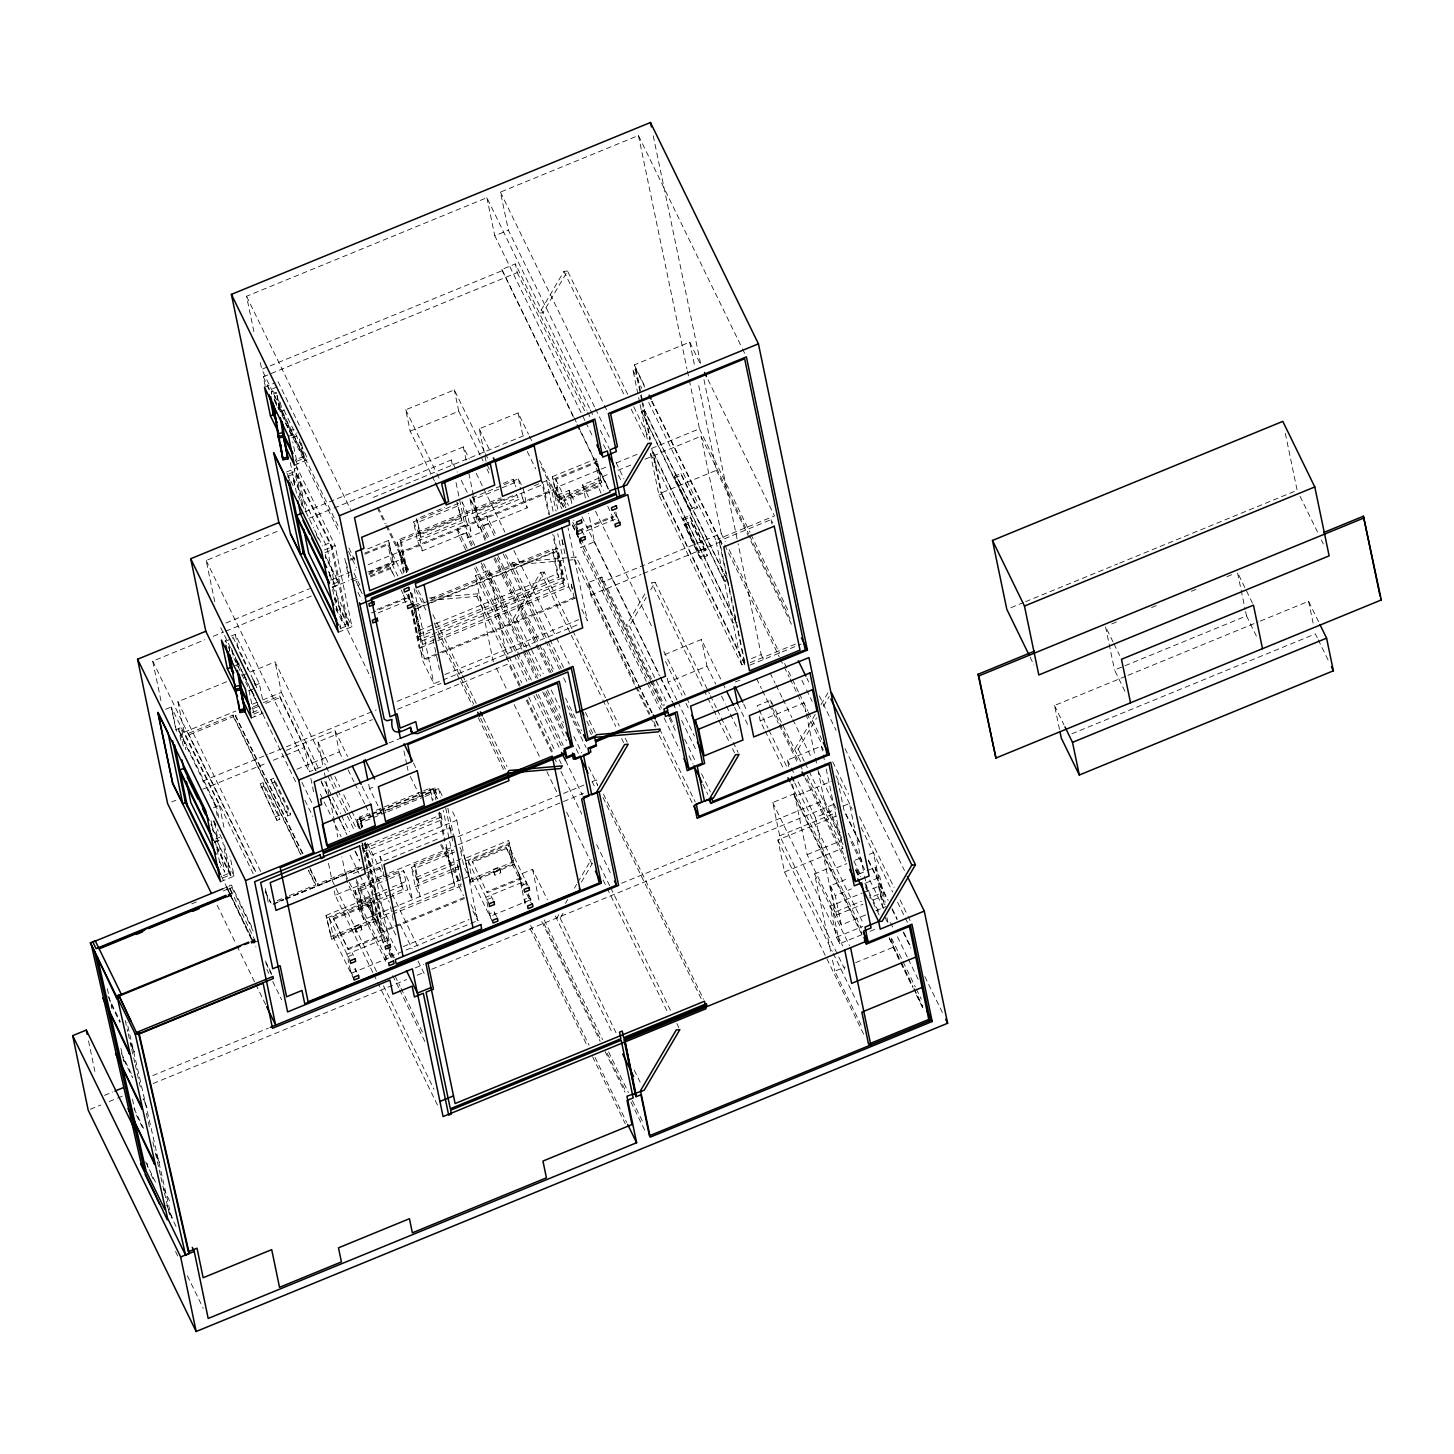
<?xml version="1.0" encoding="UTF-8"?>
<svg xmlns="http://www.w3.org/2000/svg" width="1454" height="1454" viewBox="0 0 1454 1454"><rect width="100%" height="100%" fill="white"/><g stroke="black" fill="none" stroke-linecap="round" stroke-linejoin="round"><path stroke-width="0.75" stroke-dasharray="5 3.75" d="M567.551 271.044L563.952 271.353L539.379 313.101L542.96 312.792L567.551 271.044L627.801 394.579M430.093 600.447L476.767 596.376L478.33 593.723L507.973 654.5M637.47 682.562L576.22 556.991L512.335 562.553L510.772 565.188L565.86 560.408M544.214 572.076L540.634 572.385L512.989 619.349L516.57 619.022L544.214 572.076L571.876 628.782M568.06 560.208L574.657 559.626L576.22 556.991M644.813 593.977L625.838 626.238L629.418 625.929L646.176 597.467M650.647 589.87L655.118 582.291L709.443 693.685M558.79 914.693L556.555 918.492L560.135 918.183L564.606 910.586M565.497 903.316L567.714 899.517M574.421 888.14L576.656 884.341M577.783 882.451L591.178 859.677M581.364 882.124L592.541 863.149M815.276 714.332L794.647 749.373L798.228 749.064L816.566 717.912M821.001 704.608L827.871 692.922L831.47 692.613M823.437 706.244L829.18 696.502M253.905 331.676L246.544 296.271L486.872 197.708L589.87 408.901M594.541 406.884L508.373 230.223L500.449 192.128L638.433 135.531L741.431 346.724M584.926 420.588L494.796 235.784L508.373 230.223M573.367 416.935L501.794 269.481L515.388 263.901L586.798 410.319M338 525.657L261.738 369.298L268.009 366.735M270.099 365.863L502.066 270.717M265.119 385.528L263.283 376.768L517.206 272.625L515.388 263.901M264.483 387.218L275.151 382.838M277.151 386.928L269.39 390.126L267.391 386.019L267.936 388.691M280.149 411.936L284.039 410.355L283.112 405.939M289.382 431.111L297.143 427.93M288.474 436.4L297.198 432.819M291.927 437.872L299.706 434.691M434.473 481.02L410.173 431.166L405.721 409.81L454.32 389.89L484.455 451.703M296.798 461.245L304.558 458.065L280.567 408.883M294.435 465.116L308.03 459.537L302.268 447.741M286.42 472.041L296.925 467.734L306.049 511.608M288.419 476.149L296.198 472.95L303.05 505.865M410.173 431.166L458.755 411.246L454.32 389.89M641.687 400.213L634.344 364.863L689.705 342.163L700.555 364.391M489.307 469.333L486.49 463.553L479.257 428.839L518.133 412.9L528.474 434.128M639.669 402.413L632.944 370.098L635.852 368.898L644.722 387.091M304.976 511.863L463.353 446.905L469.297 459.1M214.738 601.702L206.177 560.499L279.495 530.419M308.83 518.387L331.894 508.936M333.984 508.082L451.322 459.955L457.265 472.132M373.351 497.432L526.839 434.473M651.628 401.231L718.621 538.616L727.145 579.546L724.237 580.746L641.468 411.028L644.376 409.846L643.031 403.376M641.687 412.1L644.595 410.919L727.363 580.619L735.888 621.549L732.98 622.748L724.456 581.818L641.687 412.1L647.521 440.108M324.351 545.032L330.185 542.633L347.07 623.802L339.291 626.983M324.406 549.921L335.092 545.541L295.925 465.244M324.969 552.593L332.748 549.412L294.762 471.532L286.983 474.713L289.909 480.711M461.736 520.587L457.01 502.357L461.736 520.587L420.933 537.326L416.226 519.096L444.779 507.391M503.175 483.437L513.371 479.238L515.861 486.799M413.499 521.841L462.063 501.921L466.861 511.753L470.86 530.964L422.296 550.884L417.498 541.052L413.499 521.841L418.298 531.673L422.296 550.884M523.222 488.635L527.22 507.864L478.639 527.784L473.822 517.951L469.824 498.722L502.23 485.436M504.247 484.6L518.424 478.802L521.295 484.691M420.933 537.326L417.825 522.368L458.61 505.647M514.97 482.528L474.168 499.267L472.568 495.996M367.662 548.958L388.491 540.415L394.125 564.225L369.134 574.475M350.123 559.099L354.285 557.409M364.7 553.138L389.69 542.887M406.738 572.494L399.832 539.234L500.958 497.777M552.356 476.676L596.085 458.755L597.285 461.209L601.738 482.564L558.009 500.503L552.356 476.676L556.809 498.05L600.538 480.111L596.085 458.755M350.232 560.208L354.412 558.5M364.899 554.192L387.964 544.741L402.613 574.784M403.54 572.967L397.087 541.978L505.138 497.65M534.236 485.727L540.47 483.164M542.542 482.31L546.704 480.62L551.902 491.27L556.046 511.19M419.334 534.036L460.136 517.315M475.676 510.936L516.497 494.196L518.097 497.468L477.276 514.207L473.004 498.122M553.556 479.148L597.285 461.209M407.429 571.349L401.431 542.524L543.269 484.346L541.67 481.056L548.576 514.316M563.643 506.646L559.735 498.631L555.737 479.42L595.558 463.081L608.263 489.126M417.498 541.052L466.062 521.132L462.063 501.921M473.822 517.951L522.422 498.013L521.077 491.616M225.97 622.984L309.575 588.688M330.476 580.128L355.558 569.841M368.098 564.697L399.432 551.829L408.356 570.113M465.716 549.812L458.773 535.599L457.228 528.129L464.862 525.003L455.829 481.637M487.363 537.707L478.439 519.423L486.781 516.006L495.705 534.29M563.48 507.282L557.536 495.087L555.991 487.617L607.972 466.298M616.278 462.899L637.07 454.357M651.628 448.395L699.447 428.785L689.269 379.912M406.429 572.549L402.285 552.629L551.902 491.27M332.53 584.272L338.346 581.891L325.732 556.01M741.722 664.769L733.198 623.821L736.106 622.621L653.337 452.921L650.429 454.121L658.953 495.069L741.722 664.769L744.63 663.569L736.56 624.784M367.935 572.022L392.925 561.771L388.491 540.415M333.075 586.943L338.909 584.544L325.314 556.682M160.94 700.628L152.725 661.134L204.887 639.742M213.229 636.325L223.662 632.036M225.733 631.181L311.283 596.104M332.148 587.543L348.833 580.691M350.923 579.837L357.175 577.274M369.698 572.131L400.995 559.299L399.432 551.829M458.773 535.599L466.407 532.473L472.35 544.65M485.073 540.379L480.002 526.893L488.344 523.476L486.781 516.006M557.536 495.087L569.059 490.361L575.002 502.557M585.38 497.959L582.654 484.8L609.644 473.713M617.95 470.314L632.472 464.353M644.94 459.246L700.992 436.255L748.537 533.727M368.898 573.421L391.962 563.97L387.964 544.741M352.486 581.309L358.738 578.747M370.243 575.82L390.254 567.623L394.198 575.711M559.735 498.631L599.557 482.292L595.558 463.081M370.461 576.893L390.472 568.678L390.254 567.623M471.478 545.959L467.516 537.835L481.11 532.255M231.331 635.98L235.294 634.362L259.285 683.544L262.502 699.01M597.848 485.945L598.067 487.017L564.061 500.958L563.843 499.885L597.848 485.945L601.029 493.088M225.025 641.468L230.841 639.069M674.183 476.294L680.999 473.495L696.993 506.301L697.32 507.9L690.523 510.699L674.183 476.294L690.523 510.699M674.529 477.893L681.326 475.113L680.999 473.495M235.312 665.514L239.274 663.878M377.04 609.444L405.048 597.957L401.104 589.87M744.775 664.805L661.007 493.033L716.368 470.314L697.993 381.929M371.261 612.97L408.992 597.358L411.391 602.283M658.953 495.069L661.861 493.869L653.337 452.921M340.745 628.419L348.524 625.22L334.874 597.267M378.113 612.934L409.555 600.029L408.21 593.632M584.017 534.945L581.618 530.038L576.765 532.019L579.165 536.944M612.279 520.35L611.734 517.679L616.587 515.697L618.986 520.605M578.856 531.31L612.861 517.351L612.643 516.279L578.637 530.237L578.856 531.31L573.712 520.114M493.342 661.915L475.403 575.729L488.998 570.15L540.652 676.055M338.4 632.272L351.977 626.71L335.092 545.541M253.214 873.654L184.222 732.198L177.897 701.737L227.496 681.399M241.964 675.456L248.18 672.911M250.233 672.075L275.042 661.897L325.314 764.949M414.081 605.337L422.442 601.901M430.802 598.466L552.047 548.74L553.647 552.011L558.863 577.111L420.897 633.708L414.953 609.517M415.517 606.354L557.082 548.285L558.3 550.757L564.406 580.128L418.661 639.905L411.355 608.063M165.574 709.334L171.427 706.935L176.952 733.507M553.647 552.011L415.68 608.608L420.897 633.708M429.203 603.701L412.554 610.535L418.661 639.905M431.293 602.847L558.3 550.757M646.303 681.435L580.928 547.395L594.504 541.833L588.579 513.317M255.304 685.179L259.285 683.544M690.177 509.1L696.993 506.301M248.997 690.65L254.832 688.269M682.926 518.296L689.741 515.516L705.735 548.303L706.062 549.903L699.265 552.702L682.926 518.296L699.265 552.702M683.253 519.914L690.068 517.115L689.741 515.516M175.57 729.835L181.223 727.509L185.839 749.646M419.297 630.418L557.264 573.839L552.047 548.74M684.143 524.185L690.959 521.386L706.953 554.174L707.298 555.773L700.483 558.572L684.143 524.185L700.483 558.572M684.489 525.785L691.286 522.986L690.959 521.386M184.222 732.198L235.912 711.006M252.433 704.209L260.702 700.828M262.774 699.974L281.385 692.34L275.042 661.897M417.462 637.434L434.11 630.6M436.2 629.746L563.207 577.656L557.082 548.285M233.04 715.095L233.367 716.695L188.693 735.033L188.348 733.434L233.04 715.095L301.033 854.498M253.25 706.808L261.375 703.482M263.41 702.645L279.659 695.975L316.118 770.729M302.305 853.298L235.294 715.913L239.365 714.241M253.578 708.407L257.649 706.735M265.773 703.409L279.986 697.575L279.659 695.975M553.865 535.345L564.479 586.344L422.641 644.522L421.042 641.25L562.88 583.072L552.738 534.272M252.433 712.605L260.193 709.407M253.868 714.023L261.647 710.842L262.193 713.514L247.798 683.998M574.003 597.539L424.404 658.898L419.206 648.248L435.818 641.432M437.908 640.578L568.823 586.889L557.754 533.745M251.36 717.949L263.265 713.078M634.435 684.434L590.851 595.086L588.252 582.618L601.847 577.056L651.519 678.891M650.429 679.509L602.883 582.036L721.22 533.509L700.992 436.255M724.237 580.746L715.713 539.798L718.621 538.616M728.745 585.053L719.094 538.652L774.473 515.934L707.444 378.531M577.002 625.002L433.892 683.707L422.696 660.77L576.184 597.812M721.457 544.796L720.53 540.379L771.038 519.66L772.637 522.931M590.851 595.086L641.105 574.475M643.195 573.603L722.783 540.961M698.92 551.102L705.735 548.303M700.137 556.973L706.953 554.174M444.96 674.529L578.71 619.677M202.651 781.143L267.481 754.553M269.572 753.699L284.221 747.701M286.311 746.829L376.222 709.952M397.142 701.373L441.053 683.362M286.329 750.391L334.893 730.471L347.542 756.407M171.772 801.917L175.916 800.227M202.851 789.177L265.01 763.677M273.297 760.278L283.675 756.025M285.747 755.171L304.395 747.52L309.429 771.783L323.024 766.203L317.972 741.958L372.406 719.621M397.524 709.316L508.482 663.806L519.369 686.143M724.456 581.818L727.363 580.619M260.139 783.815L263.083 782.615L279.077 815.403L279.859 819.147L276.914 820.365L260.139 783.815L276.914 820.365M287.601 815.967L286.82 812.223L289.764 811.023L290.546 814.767L287.601 815.967L270.826 779.435L273.77 778.235L288.819 809.096M296.834 769.275L339.327 751.845L334.893 730.471M260.92 787.559L263.865 786.36L263.083 782.615M271.607 783.179L274.533 781.979L273.77 778.235M213.574 807.697L219.409 805.316L171.227 707.026L175.843 729.145M388.963 742.994L401.231 737.96M215.755 838.885L219.645 837.286M664.642 654.591L701.428 639.506L721.856 681.381M276.133 816.621L279.077 815.403M214.374 842.339L222.135 839.158L219.227 833.178M381.82 813.695L369.589 788.613L375.732 786.105M676.91 700.083L668.149 682.144L706.989 666.205L701.428 639.506M362.01 827.435L359.829 816.984L368.062 813.604M376.295 810.241L421.551 791.667M423.623 790.831L429.784 788.286L433.128 799.936M358.847 828.108L357.102 819.729L369.698 814.549M371.806 813.695L434.837 787.85L437.781 798.7M361.61 827.998L359.792 819.256L370.043 815.058M372.097 814.222L419.279 794.865M421.315 794.029L433.619 788.977L436.6 798.809M751.464 658.607L761.169 654.627L738.105 543.76M223.407 875.617L229.223 873.236L222.789 842.248M442.125 795.629L438.672 788.522L357.066 822.001L358.429 828.544M222.898 877.852L230.677 874.654L214.12 840.721M359.611 828.489L358.302 822.201L375.114 815.294M377.204 814.44L385.619 810.987M387.709 810.132L423.423 795.483M425.531 794.611L436.036 790.304M750.337 662.606L796.81 643.559M362.3 826.908L361.392 822.546L386.001 812.441M388.054 811.605L422.914 797.301M424.968 796.465L435.219 792.266M220.554 881.706L234.13 876.144L229.986 856.224M749.864 665.132L801.136 644.104M257.903 940.938L253.051 942.937L226.497 886.976L231.368 884.977L252.542 928.397M222.698 888.83L228.987 886.249L232.186 892.811L232.622 894.937L226.351 897.518M191.728 903.843L198.017 901.262M223.153 890.957L229.423 888.376L228.987 886.249M227.06 889.648L231.913 887.649L231.368 884.977M735.361 681.999L741.467 679.491M228.005 894.519L232.186 892.811M228.151 895.264L232.349 893.556L254.268 938.884M226.188 896.773L232.476 894.192M366.644 845.356L436.6 816.675M363.209 849.1L440.944 817.203L440.071 813.022M440.835 813.386L442.143 819.674L364.409 851.553L362.664 843.175M389.018 940.429L371.297 855.316L456.774 820.256L451.194 808.787M382.693 869.528L379.967 856.406L449.904 827.708L453.103 834.287M277.223 900.626L287.383 896.464M289.401 895.628L315.809 884.795L308.92 870.655M360.737 868.111L318.062 885.613L317.735 884.014L362.428 865.675M279.004 901.28L283.166 899.572M285.257 898.717L362.155 867.184M273.497 903.897L283.639 899.735M285.675 898.899L316.154 886.413L315.809 884.795M273.134 904.279L283.457 900.044M285.529 899.208L362.01 867.838M800.572 761.532L770.656 700.192L757.061 705.753L767.966 728.091M353.322 873.563L365.826 868.438M367.917 867.584L438.799 838.504M1011.003 607.663L1023.525 602.519M1025.615 601.665L1117.526 563.97M1119.616 563.116L1297.15 490.289L1284.664 430.257M366.717 872.691L381.312 866.711M368.098 873.581L380.675 868.438M458.21 836.632L583.963 785.051M592.341 781.616L596.522 779.889L597.703 785.505M372.751 972.399L335.129 895.228L387.291 873.818M389.381 872.963L456.174 845.574M458.246 844.719L583.472 793.357M764.168 728.981L760.206 720.857L803.989 702.9L805.825 711.751M391.017 894.337L362.464 906.042L357.757 887.812L398.541 871.091L403.249 889.303L393.053 893.501M459.609 866.202L418.788 882.942L417.189 879.652L414.081 864.712L452.866 848.809M470.605 882.233L464.971 858.423L508.682 840.485L514.334 864.294L470.605 882.233L464.735 857.351L459.937 847.518L463.935 866.729L468.733 876.58L363.809 919.619L359.011 909.768L355.012 890.557L383.347 878.925M385.365 878.107L403.576 870.637L408.374 880.47L412.373 899.699L407.574 889.848L403.576 870.637M411.355 867.438L416.153 877.289L420.151 896.5L415.353 886.667L411.355 867.438L453.866 850.008M362.464 906.042L359.356 891.102L387.909 879.379M389.945 878.543L400.141 874.363M418.788 882.942L415.68 867.983L456.501 851.244M253.051 942.937L252.487 940.265L257.358 938.266M250.797 941.301L254.995 939.575M250.942 941.992L255.141 940.284M251.069 942.646L255.268 940.92M251.215 943.337L255.413 941.61M363.809 919.619L359.81 900.389L390.163 887.94M392.198 887.104L408.374 880.47M416.153 877.289L464.735 857.351M326.041 915.402L369.77 897.481L370.952 899.935L375.405 921.291L331.676 939.211L326.041 915.402L331.676 939.211M360.865 902.77L387.364 891.884M389.418 891.048L401.649 886.031L398.541 871.091M417.189 879.652L458.01 862.913M327.241 917.874L370.952 899.935M466.152 860.877L509.881 842.957M354.194 979.978L333.402 937.357L329.404 918.128L369.225 901.789L390.017 944.409M492.324 921.363L472.332 880.379L468.333 861.15L508.155 844.81L528.947 887.431M333.293 918.328L367.299 904.388L382.093 934.722L382.311 935.776L348.306 949.735L333.293 918.328L348.306 949.735M472.223 861.35L506.228 847.391L521.241 878.798L487.235 892.738L472.223 861.35L472.441 862.404L506.446 848.464L506.228 847.391M333.511 919.382L367.517 905.442L367.299 904.388M359.011 909.768L387.346 898.154M389.363 897.318L407.574 889.848M415.353 886.667L457.865 869.219M354.176 926.489L360.01 924.09L361.192 926.543L361.864 929.742L356.048 932.141L354.176 926.489L356.048 932.141M493.106 869.492L498.922 867.111L500.121 869.565L500.794 872.763L494.96 875.163L493.106 869.492L494.96 875.163M330.476 936.758L374.205 918.819L369.77 897.481M469.406 879.779L513.135 861.84L508.682 840.485M364.79 843.302L380.948 916.529L454.775 886.249L445.687 842.52M333.402 937.357L373.224 921.018L369.225 901.789M472.332 880.379L512.153 864.039L508.155 844.81M355.376 928.942L361.192 926.543M494.305 871.964L500.121 869.565M464.299 897.445L382.711 930.905L377.513 920.255L390.054 915.111M392.162 914.257L459.119 886.776L443.216 810.369M1111.783 623.911L1118.053 621.331M1151.568 607.59L1157.857 605.009M1191.371 591.269L1197.66 588.688M1226.994 576.656L1233.265 574.076M788.813 766.658L787.45 760.06L821.455 746.102L823.382 750.064M521.732 888.176L518.969 874.89L532.564 869.31L547.413 899.772M393.507 927.616L381.003 932.759L362.373 843.284M395.597 926.761L464.389 898.554M348.088 948.662L382.093 934.722M521.023 877.743L487.017 891.684L487.235 892.738M347.542 956.859L352.413 954.86L351.85 952.188L353.449 955.478M387.382 940.52L382.511 942.519L381.966 939.847L383.565 943.137M486.472 899.881L491.307 897.9L490.761 895.228L493.16 900.135M526.312 883.541L521.441 885.541L520.877 882.869L522.477 886.14M403.194 946.572L469.006 919.564M356.902 972.035L355.303 968.764L350.432 970.745L352.831 975.67M385.964 959.077L385.401 956.405L390.272 954.424L391.871 957.695M496.596 916.711L494.196 911.785L489.362 913.766L490.961 917.056M524.894 902.098L524.331 899.426L529.201 897.427L530.801 900.717M389.49 950.68L390.817 957.096L350.996 973.417L349.214 964.874M844.756 969.236L779.689 835.814L772.746 802.535L793.902 793.866L861.931 933.341M861.568 934.122L794.466 796.538L831.306 781.416M1124.905 691.232L1114.546 670.021L1122.924 666.586M1125.014 665.732L1246.514 615.896L1245.605 611.534M104.434 1095.389L112.83 1091.954M152.743 1075.578L268.245 1028.196M415.244 967.91L423.641 964.456M621.621 883.269L824.218 800.154L817.33 767.003M1059.493 729.417L1054.514 705.481L1125.905 676.201M1128.013 675.328L1258.201 621.93M1260.291 621.076L1308.582 601.265L1318.996 622.621M90.293 1109.293L100.78 1105.004M109.159 1101.569L115.429 1098.988M117.538 1098.133L123.808 1095.553M153.143 1083.521L406.611 979.56M417.08 975.252L423.368 972.671M431.747 969.236L833.705 804.371M792.485 784.251L807.134 854.643L835.123 912.04L815.44 817.439L835.432 809.242M843.447 805.952L849.445 803.499L864.094 873.89M779.689 835.814L835.541 812.913M863.585 1034.03L784.56 872L777.89 839.976L836.05 816.112M1071.816 733.816L1315.379 633.908L1317.269 637.797M807.134 854.643L841.139 840.703L825.109 763.713M784.56 872L842.72 848.155M830.67 951.298L814.567 873.927L829.889 867.638L830.452 870.31L846.828 863.603M855.007 860.241L861.15 857.715M869.328 854.352L873.436 852.68L884.868 907.678M865.712 914.911L841.339 924.908L836.541 915.075L830.416 885.704L848.7 878.198M858.86 874.036L864.948 871.546M866.984 870.71L875.108 867.384L879.906 877.216L885.141 902.389M841.339 924.908L835.214 895.537L851.481 888.885M865.693 883.051L879.906 877.216M861.913 934.649L839.649 943.773L836.45 937.212L830.016 906.26L862.404 892.974M864.421 892.138L878.598 886.322L881.796 892.883L869.656 897.863M839.649 943.773L833.215 912.821L861.55 901.189M836.541 915.075L862.949 904.243M873.091 900.081L881.215 896.736L875.108 867.384M875.871 910.749L886.013 906.587M836.45 937.212L862.767 926.434M870.019 931.323L876.09 928.833M861.059 1025.034L834.796 971.199L845.21 966.928M855.624 962.657L893.119 947.281L891.284 938.484M271.734 394.288L271.316 391.617L276.333 390.781M273.316 392.943L276.66 392.38M273.388 394.016L276.733 393.471M429.439 597.994L478.33 593.723M655.118 582.291L651.519 582.6L702.882 687.924M1300.058 496.25L1317.506 532.019M1321.395 539.979L1323.322 543.941M1318.215 639.742L1328.629 661.097M1252.512 603.228L1237.463 572.367L1245.151 609.371M1246.514 615.896L1257.801 639.033M1113.019 641.923L1105.494 626.492L1114.546 670.021M1113.964 643.849L1119.598 655.427M1054.514 705.481L1063.983 724.892M1030.086 657.081L1033.958 665.023M742.431 348.76L745.393 354.849M699.447 428.785L749.955 532.346M750.936 534.381L788.577 611.552M749.519 535.763L790.14 619.004M716.368 470.314L792.266 625.929M819.293 695.83L836.123 730.362M845.047 748.628L904.479 870.473M806.825 678.164L808.697 682.017M801.845 680.218L805.607 687.924M806.552 689.868L812.204 701.428M721.22 533.509L725.183 541.615M729.145 549.739L779.671 653.319M784.615 663.46L791.558 677.673M792.539 679.709L798.482 691.886M799.464 693.921L807.951 711.024M808.388 712.206L821.819 739.468M832.706 761.805L848.554 794.284M859.459 816.621L894.119 887.703M900.062 899.881L906.987 914.093M907.987 916.129L910.949 922.218M724.764 545.032L779.235 656.717M780.235 658.753L783.197 664.841M784.197 666.877L789.14 677.019M790.14 679.054L805.97 711.551M806.97 713.569L821.819 744.03M835.923 775.782L852.226 809.224M861.113 827.417L892.647 892.102M897.591 902.207L907.478 922.472M720.53 540.379L722.129 543.651M634.344 364.863L645.176 387.091M652.083 401.231L719.094 538.652M632.944 370.098L641.814 388.273M648.702 402.431L715.713 539.798M681.326 475.113L697.32 507.9M859.587 841.848L843.811 809.514L837.904 781.089M868.456 860.041L888.176 900.48M892.12 908.568L897.045 918.674M903.952 932.814L910.858 946.972M845.61 814.113L859.478 842.538M868.383 860.823L887.213 899.408M892.156 909.55L897.1 919.71M903.043 931.887L910.967 948.135M924.835 976.561L943.664 1015.146M644.376 409.846L727.145 579.546M881.215 896.736L885.068 904.606M761.169 654.627L764.15 660.716M770.093 672.911L775.037 683.053M776.036 685.088L781.979 697.266M782.961 699.301L791.885 717.585M792.866 719.603L811.696 758.188M818.62 772.401L836.45 808.969M848.336 833.324L863.185 863.785M850.972 841.593L864.803 869.946M869.746 880.07L883.578 908.423M890.484 922.599L893.447 928.688M897.409 936.776L907.278 957.041M908.277 959.058L918.146 979.324M690.068 517.115L706.062 549.903M885.032 917.292L888.23 923.853L886.849 917.22M691.286 522.986L707.298 555.773M633.726 406.738L649.538 439.144M824.218 800.154L840.067 832.651M853.934 861.077L860.877 875.29M864.839 883.414L879.688 913.875M891.575 938.248L915.348 986.975M916.329 989.011L921.291 999.171M735.888 621.549L653.119 451.849L650.211 453.048L733.198 623.821M798.228 749.064L804.153 761.205M805.152 763.241L808.115 769.311M809.096 771.347L841.702 838.176M856.515 868.565L860.459 876.653M865.403 886.795L879.234 915.148M825.781 807.624L841.63 840.121M856.479 870.582L859.459 876.671M889.157 937.594L900.062 959.931M901.044 961.966L912.93 986.321M913.93 988.356L922.836 1006.641M563.952 271.353L625.202 396.924M631.127 409.083L645.939 439.453M855.661 869.583L858.623 875.653M889.248 938.448L900.117 960.712M901.098 962.748L912.967 987.048M913.948 989.084L922.836 1007.295M841.139 840.703L843.066 844.665M855.606 870.383L858.496 876.326M893.119 947.281L899.917 961.239M900.898 963.22L912.567 987.157M916.456 995.136L923.254 1009.094M807.297 775.327L843.047 848.609M772.238 707.825L798.991 762.659M799.973 764.677L802.953 770.784M806.915 778.89L845.537 858.096M756.498 678.473L761.46 688.633M762.441 690.668L768.384 702.845M769.384 704.881L778.29 723.147M779.289 725.183L798.101 763.768M805.043 777.981L846.628 863.276M661.861 493.869L744.63 663.569M787.45 760.06L790.34 765.985M791.303 767.966L794.211 773.91M798.064 781.816L815.44 817.439M768.948 730.126L786.778 766.676M794.702 782.924L863.04 923.036M765.167 731.017L783.979 769.602M790.921 783.815L861.241 927.997M500.449 192.128L603.465 403.321M604.446 405.357L607.427 411.446M743.666 704.063L747.429 711.769M830.416 885.704L835.214 895.537M595.54 408.919L610.389 439.381M737.76 704.19L749.046 727.327M590.379 410.01L593.832 417.025M600.266 430.257L609.153 448.486M616.06 462.663L623.966 478.857M722.838 683.38L725.746 689.36M734.506 707.298L736.451 711.297M814.567 873.927L849.572 945.718M830.016 906.26L833.215 912.821M587.689 412.154L590.742 418.425M603.537 444.633L605.573 448.795M618.404 475.094L621.367 481.201M517.206 272.625L585.544 412.736M706.989 666.205L715.75 684.162M721.584 696.121L725.473 704.099M726.437 706.099L729.363 712.078M730.326 714.059L738.105 730.017M772.746 802.535L842.757 946.045M585.907 422.623L592.85 436.836M710.424 695.703L716.349 707.862M717.349 709.879L720.312 715.968M721.293 717.985L732.162 740.268M733.143 742.285L738.087 752.409M501.794 269.481L573.112 415.699M574.112 417.716L577.074 423.823M578.074 425.84L608.772 488.798M580.31 431.147L608.045 488.017M777.89 839.976L832.233 951.37M833.215 953.388L859.896 1008.076M703.881 689.941L706.844 696.012M707.825 698.047L712.769 708.171M713.75 710.188L717.713 718.294M718.694 720.33L728.581 740.577M732.525 748.683L734.506 752.736M600.538 480.111L601.738 482.564M599.557 482.292L603.465 490.307M614.224 512.353L619.549 523.276M607.717 506.174L612.861 517.351M611.734 517.679L613.334 520.968M582.654 484.8L588.579 496.977M595.522 511.19L652.973 628.964M663.86 651.301L685.652 695.993M686.633 698.011L689.614 704.099M665.514 661.406L682.053 695.321M685.943 703.282L688.851 709.279M677.873 702.082L694.412 735.978M594.504 541.833L659.88 675.856M660.879 677.891L675.728 708.352M681.672 720.53L696.521 750.991M581.945 516.77L659.189 675.165M660.189 677.182L672.057 701.555M673.057 703.591L676.019 709.679M629.418 625.929L666.95 702.9M684.743 739.341L695.612 761.623M701.537 773.782L710.424 792.012M555.737 479.42L568.441 505.465M652.355 680.617L664.351 705.226M670.185 717.167L674.238 725.491M688.996 755.753L693.013 763.968M702.882 784.215L707.825 794.338M563.843 499.885L567.024 507.028M651.41 681.544L663.297 705.917M669.24 718.094L676.165 732.307M555.991 487.617L565.897 507.937M572.821 522.15L579.764 536.362M580.746 538.398L661.97 704.899M529.42 436.055L532.237 441.834M572.44 524.676L579.728 539.616M572.403 525.548L578.347 537.726M579.328 539.761L647.666 679.89M648.666 681.908L661.534 708.316M539.525 460.5L562.026 506.61M541.397 466.77L561.898 508.809M647.284 683.453L660.171 709.861M664.133 717.985L679.963 750.464M527.239 451.467L535.708 468.824M638.451 684.58L652.283 712.933M656.245 721.039L659.207 727.127M588.252 582.618L651.646 712.587M655.609 720.711L658.571 726.8M659.571 728.836L695.23 801.936M574.657 559.626L635.907 685.216M636.907 687.233L649.738 713.569M653.7 721.657L656.663 727.745M635.416 686.47L649.284 714.895M650.283 716.931L655.227 727.073M659.189 735.197L692.867 804.244M581.782 609.281L587.38 620.749L568.041 527.838M568.823 586.889L572.276 593.977M563.207 577.656L564.406 580.128M522.422 498.013L527.22 507.864M562.88 583.072L564.479 586.344M557.264 573.839L558.863 577.111M479.257 428.839L489.616 450.068M572.858 630.8L605.464 697.647M606.445 699.665L619.295 726M625.22 738.141L627.201 742.194M485.436 453.703L488.362 459.682M540.634 572.385L601.883 697.956M602.865 699.974L615.714 726.309M621.64 738.468L623.602 742.503M458.755 411.246L483.073 461.082M486.963 469.06L488.907 473.059M476.221 473.313L504.956 532.2M513.862 550.466L555.464 635.761M556.446 637.797L569.332 664.187M512.335 562.553L548.885 637.488M549.866 639.506L563.698 667.877M585.435 712.424L595.322 732.689M505.61 554.592L547.322 640.142M548.194 641.905L561.153 668.495M586.816 721.111L592.759 733.307M488.344 523.476L494.287 535.654M503.193 553.938L544.796 639.233M545.777 641.25L559.645 669.676M563.607 677.8L566.587 683.907M589.361 730.599L591.342 734.67M461.227 480.256L467.17 492.433M471.132 500.558L488.962 537.108M497.868 555.392L539.47 640.687M543.433 648.811L554.319 671.148M469.824 498.722L474.64 508.573L478.639 527.784M497.25 558.009L538.852 643.304M539.852 645.34L552.72 671.73M565.606 698.138L581.455 730.617M480.002 526.893L485.945 539.089M494.851 557.355L536.453 642.65M537.435 644.685L551.302 673.111M567.151 705.59L582 736.051M493.978 558.645L549.448 672.366M569.259 712.987L586.089 747.501M603.465 794.12L703.5 999.207M516.57 619.022L530.401 647.393M531.382 649.411L543.251 673.711M551.139 689.923L560.044 708.153M573.876 736.506L581.764 752.699M588.688 766.876L597.576 785.105M603.028 797.519L702.082 1000.588M466.062 521.132L470.86 530.964M547.431 689.959L563.37 722.638M576.147 748.846L579.165 755.044M592.014 781.38L594.977 787.45M464.862 525.003L474.749 545.305M483.673 563.589L538.144 675.274M546.068 691.522L563.898 728.072M481.256 562.934L522.858 648.211M523.858 650.247L537.726 678.673M544.65 692.904L563.461 731.471M405.721 409.81L435.873 471.641M436.854 473.622L439.762 479.602M481.383 566.26L535.854 677.946M542.796 692.159L566.569 740.904M457.228 528.129L467.134 548.449M476.04 566.715L516.643 649.974M517.642 652.01L531.51 680.436M538.434 694.648L563.207 745.411M474.622 568.096L529.092 679.781M536.035 693.994L561.789 746.793M475.403 575.729L513.044 652.901M514.025 654.918L526.911 681.326M533.836 695.539L560.59 750.373M565.533 760.515L582.382 795.047M508.955 656.517L521.804 682.853M528.711 697.029L555.392 751.718M559.336 759.806L561.317 763.859M476.767 596.376L505.429 655.118M506.41 657.135L520.241 685.488M527.148 699.665L553.829 754.353M526.312 700.374L553.047 755.189M554.047 757.225L557.009 763.314M560.971 771.438L581.782 814.076M596.631 844.538L610.498 872.982M599.83 865.566L609.717 885.813M610.698 887.849L670.966 1011.402M676.892 1023.543L678.854 1027.596M603.156 880.052L606.118 886.14M607.118 888.158L667.368 1011.711M496.305 668.004L507.21 690.341M514.134 704.554L539.888 757.352M546.831 771.565L557.718 793.92M566.624 812.186L592.378 864.985M416.226 519.096L417.825 522.368M399.832 539.234L401.431 542.524M432.892 614.569L461.536 673.311M462.536 675.347L476.349 703.7M483.273 717.876L506.973 766.476M397.087 541.978L402.285 552.629M378.24 507.446L386.037 523.458M387.018 525.457L409.483 571.495M418.261 590.415L425.404 605.064M434.11 622.912L459.973 675.965M460.845 677.746L473.804 704.318M480.656 718.349L505.429 769.13M377.168 507.7L384.983 523.731M385.964 525.73L407.429 569.768M400.995 559.299L406.938 571.477M415.844 589.761L426.749 612.098M437.636 634.435L472.314 705.517M478.239 717.694L503.993 770.493M392.925 561.771L394.125 564.225M391.962 563.97L397.814 576.002M406.611 594.032L411.955 604.955M390.472 568.678L394.416 576.765M403.285 594.977L405.266 599.03L405.048 597.957M560.135 918.183L616.441 1033.63M634.235 1070.089L640.16 1082.249M405.739 602.647L404.139 599.357L404.685 602.029M555.337 916.02L612.861 1033.939M246.544 296.271L350.541 509.5M544.214 919.873L602.647 1039.683M608.59 1051.878L628.401 1092.481M632.363 1100.605L643.268 1122.942M543.796 923.29L600.248 1039.028M607.172 1053.259L626.002 1091.827M630.945 1101.987L644.813 1130.412M506.446 848.464L521.241 878.798M518.969 874.89L523.931 885.032M528.874 895.191L531.855 901.28M541.76 921.582L600.193 1041.391M605.137 1051.551L624.947 1092.172M278.059 381.639L301.087 428.857M512.153 864.039L522.913 886.086M526.821 894.101L532.146 905.024M524.331 899.426L525.93 902.698M284.039 410.355L301.305 445.76M348.887 547.994L354.831 560.19M263.283 376.768L270.226 390.981M274.188 399.105L339.545 533.127M348.469 551.411L356.394 567.66M274.097 399.795L278.895 409.628M285.62 423.405L291.382 435.2M530.637 925.453L589.07 1045.262M595.013 1057.44L626.71 1122.433M530.201 928.852L586.653 1044.608M592.596 1056.785L625.293 1123.815M500.794 872.763L498.922 867.111M353.994 573.094L359.865 585.126M362.155 593.705L356.248 581.564L361.392 592.741M357.993 592.323L361.901 600.338M287.092 473.404L293.254 486.018M298.106 496.014L313.7 527.966M314.682 529.965L322.461 545.922M316.209 534.618L319.117 540.615M328.64 571.531L334.456 583.472L326.859 546.904L292.872 477.221L295.107 487.981M329.186 574.203L335.02 586.144L342.635 622.73L335.838 608.79M468.333 861.15L489.126 903.77M332.384 586.544L351.977 626.71M334.456 597.939L349.069 627.892L332.184 546.74L294.199 468.86L301.959 506.137M440.944 817.203L442.143 819.674M413.463 763.041L416.28 768.821M336.056 606.354L370.715 677.419M410.337 776.527L419.752 795.829M441.725 844.501L461.263 884.541M471.023 904.57L478.839 920.582M440.653 844.774L461.172 886.813M472.877 910.822L477.766 920.836M459.119 886.776L463.444 895.664M454.775 886.249L444.997 843.629M414.081 864.712L415.68 867.983M362.119 786.305L369.898 802.263M339.327 751.845L343.217 759.806M348.088 769.784L353.922 781.743M354.903 783.742L364.627 803.68M365.59 805.68L370.461 815.658M401.649 886.031L403.249 889.303M379.967 856.406L382.366 861.313M359.829 816.984L362.737 826.544M359.792 819.256L361.392 822.546M357.102 819.729L358.302 822.201M317.972 741.958L328.877 764.295M334.82 776.472L339.763 786.632M343.726 794.756L350.65 808.969M351.65 811.005L360.556 829.271M367.498 843.484L383.347 875.98M392.253 894.246L418.007 947.045M365.045 842.084L371.297 855.316M326.296 766.985L356.848 829.616M327.968 776.363L334.911 790.576M335.892 792.612L354.721 831.179M361.646 845.41L389.381 902.262M400.268 924.599L412.154 948.971M418.098 961.149L425.041 975.361M281.385 692.34L318.826 769.13M324.751 781.271L340.509 813.586M341.508 815.621L349.378 831.779M321.043 780.834L326.95 792.957M327.932 794.974L346.652 833.36M355.521 851.535L359.465 859.623M279.986 697.575L315.463 770.311M321.225 782.052L327.295 794.556M328.168 796.265L337.146 814.749M338.055 816.566L346.997 834.959M354.903 851.099L359.847 861.241M366.79 875.453L396.506 936.376M320.334 794.12L331.221 816.457M332.221 818.475L341.127 836.759M350.05 855.043L358.956 873.309M359.938 875.344L398.578 954.533M206.177 560.499L309.175 771.692M356.248 879.579L387.491 943.628M388.472 945.627L394.325 957.641M356.157 881.833L386.6 944.228M387.4 945.882L393.271 957.895M357.757 887.812L359.356 891.102M373.224 921.018L383.983 943.064M388.872 953.079L390.817 957.096M242.782 657.244L232.24 635.616L232.785 638.288M243.745 659.225L256.776 687.469L252.941 679.6M239.51 652.046L242.382 657.953M243.345 659.916L248.143 669.767M355.012 890.557L359.81 900.389M301.887 782.307L312.592 804.244M345.561 874.545L387.164 959.84M395.088 976.088L400.032 986.23M401.031 988.266L423.805 1034.975M385.401 956.405L387 959.695M385.783 961.385L347.142 882.178L341.89 856.86M392.707 975.598L398.65 987.775M399.65 989.81L425.386 1042.609M244.363 675.419L247.253 681.326M252.051 691.159L255.886 699.029M220.699 627.583L296.616 783.724M304.886 800.191L312.81 816.439M246.835 682.035L237.656 661.661M225.134 640.16L226.46 642.904M234.058 658.48L236.929 664.369M237.893 666.35L248.452 687.978M361.864 929.742L360.01 924.09M376.55 971.49L331.985 880.124L328.295 862.422M383.474 985.721L433.983 1089.282M373.751 974.416L376.713 980.523M377.713 982.54L438.127 1106.421M274.533 781.979L290.546 814.767M270.826 779.435L286.82 812.223M302.959 853.716L234.966 714.314L235.294 715.913M309.847 867.856L317.735 884.014M310.193 869.456L318.062 885.613M233.367 716.695L300.378 854.08M308.266 870.237L316.154 886.413M329.404 918.128L350.196 960.749M263.865 786.36L279.859 819.147M177.897 701.737L260.684 871.491M188.348 733.434L256.34 872.836M265.21 891.011L271.116 903.134M152.725 661.134L255.686 872.4M265.555 892.611L270.48 902.716M179.06 731.289L217.046 809.187M213.811 820.565L216.737 826.526M213.411 821.237L218.264 831.197M210.903 824.145L217.7 838.086L214.211 821.328M212.429 828.798L218.264 840.757L224.788 872.164L217.991 858.223M216.519 839.994L234.13 876.144M216.628 847.373L231.222 877.325L224.316 844.138M231.913 887.649L253.087 931.069M265.41 960.949L272.025 974.525M229.423 888.376L232.622 894.937M265.828 962.984L271.516 974.616M221.244 875.871L255.922 946.954M266.809 969.291L268.79 973.344M272.752 981.468L281.658 999.752M226.497 886.976L252.487 940.265M217.137 905.151L235.966 943.737M236.947 945.772L254.777 982.322M255.777 984.358L265.682 1004.659M107.832 996.063L120.337 1021.726M130.933 1043.427L134.368 1052.024L130.515 1044.136M111.267 1004.659L119.937 1022.416M121.373 1053.296L132.932 1076.978M143.51 1098.679L146.963 1107.276L143.11 1099.388M123.863 1059.911L132.514 1077.668M133.968 1108.548L143.582 1128.286M156.105 1153.931L159.54 1162.528L156.65 1156.602M136.44 1115.163L143.183 1128.976M163.539 1188.463L170.463 1202.676M145.582 1161.819L156.178 1183.538M166.756 1205.239L172.135 1217.78L169.246 1211.854M150.962 1174.359L153.851 1180.284M176.007 1226.376L171.281 1216.671L126.971 1022.18M175.516 1251.458L178.478 1257.546M187.384 1275.812L203.233 1308.309M125.208 1020.508L127.716 1031.558M128.225 1033.758L131.242 1047.025M131.751 1049.225L134.768 1062.492M135.277 1064.71L136.785 1071.325M137.276 1073.543L140.802 1089.01M146.345 1113.328L149.871 1128.795M152.888 1142.062L154.906 1150.896M155.414 1153.113L160.449 1175.214M160.94 1177.413L163.975 1190.681M164.466 1192.88L169.5 1214.999M107.287 988.684L111.813 1008.567M120.882 1048.352L124.408 1063.819M132.459 1099.188L134.986 1110.238M147.072 1163.273L148.072 1167.689M334.22 890.902L335.129 895.228M1308.582 601.265L1313.107 623.039M878.598 886.322L883.196 908.441M864.548 876.09L867.747 891.484M821.455 746.102L822.819 752.699M823.273 754.899L824.654 761.514M771.038 519.66L771.965 524.076M806.298 713.969L815.022 755.953M815.494 758.17L816.857 764.786M832.506 960.131L834.796 971.199M793.902 793.866L794.466 796.538M653.228 135.804L700.737 364.172M703.972 379.694L737.651 541.542M770.656 700.192L771.456 704.009M689.705 342.163L694.758 366.463M638.433 135.531L686.96 368.807M687.415 371.024L688.814 377.695M759.315 716.549L760.206 720.857M729.217 587.271L730.599 593.904M731.053 596.104L732.434 602.738M732.889 604.955L734.27 611.571M734.724 613.788L741.631 646.939M742.085 649.138L743.467 655.772M743.921 657.99L745.302 664.605M635.852 368.898L640.796 392.598M641.232 394.761L642.577 401.213M644.595 410.919L650.429 438.926M642.159 402.431L649.974 439.999M651.81 448.832L661.007 493.033M640.123 404.575L641.468 411.028M667.295 678.037L668.149 682.144M615.824 511.953L617.15 518.369L577.329 534.69L575.548 526.148M601.847 577.056L602.883 582.036M581.618 530.038L582.182 532.709M569.059 490.361L571.804 503.52M576.82 527.657L578.637 536.435M579.11 538.634L580.928 547.395M557.773 509.318L553.629 489.398L400.141 552.356L404.285 572.276M562.098 539.779L563.48 546.45M571.331 584.163L572.712 590.815L571.24 584.254M573.167 593.05L574.548 599.702M562.026 539.979L563.407 546.613M563.879 548.83L565.261 555.464M546.704 480.62L553.156 511.608M486.872 197.708L494.796 235.784M543.269 484.346L549.721 515.388M518.133 412.9L523.095 436.763M518.424 478.802L520.641 489.471M513.371 479.238L515.152 487.781M463.353 446.905L466.098 460.1M468.842 473.277L473.404 495.251M473.877 497.45L478.439 519.423M488.998 570.15L507.573 659.462M451.322 459.955L452.212 464.28M466.407 532.473L467.516 537.835M532.564 869.31L539.47 902.534M526.639 885.141L525.748 880.87L485.927 897.209L489.925 916.438L529.747 900.099L528.42 893.701M522.204 890.393L525.421 905.897M494.196 911.785L494.76 914.457M432.928 638.524L434.31 645.176M434.764 647.393L436.164 654.064M436.618 656.281L437.999 662.933M438.472 665.15L439.853 671.803M414.099 588.579L433.892 683.707M412.027 593.523L413.881 602.392M414.335 604.61L422.641 644.522M410.9 592.45L413.663 605.755M414.117 607.972L421.042 641.25M410.573 592.487L412.427 601.338M412.881 603.555L424.404 658.898M456.774 820.256L477.675 920.636L392.198 955.696L391.29 951.334M408.883 594.395L410.264 601.029M412.118 609.88L422.696 660.77M408.156 595.122L409.537 601.756M411.373 610.607L419.206 648.248M447.868 808.224L453.303 834.414M449.904 827.708L452.63 840.83M457.628 864.894L458.991 871.455M459.446 873.636L460.827 880.197M445.687 807.915L451.14 834.123M457.483 864.676L458.846 871.237M438.672 788.522L440.489 797.265M434.837 787.85L437.018 798.337M439.326 811.932L445.233 840.339M433.619 788.977L435.909 799.9M438.635 813.022L444.542 841.43M429.784 788.286L432.401 800.845M403.939 750.991L406.647 764.004M407.102 766.167L408.011 770.511M346.397 562.952L349.069 575.766M344.762 558.354L348.76 577.565M325.332 554.319L326.241 558.699M328.967 571.858L329.894 576.238M332.621 589.415L334.002 595.995M334.456 598.176L337.183 611.352M339.927 624.511L340.836 628.891M301.451 443.07L305.122 460.736L281.131 411.537L278.823 400.504M299.451 438.963L303.123 456.629L295.344 459.827L297.343 463.917L292.745 441.834M368.698 784.288L369.589 788.613M383.147 871.709L384.51 878.271M390.435 906.696L391.798 913.257M392.253 915.457L393.616 922.018M280.368 402.394L283.13 415.644M277.169 395.597L280.713 412.591M290.309 462.517L296.507 493.306M276.66 405.575L274.57 395.488L275.551 402.049M387.709 942.137L386.819 937.848L346.997 954.188L348.778 962.748M365.935 844.392L380.948 916.529M271.316 391.617L271.662 393.216M364.536 843.574L382.711 930.905M361.901 842.793L362.773 846.991M362.519 848.209L363.882 855.261M364.336 856.933L365.681 863.967M366.154 865.675L377.513 920.255M260.357 362.664L261.738 369.298M324.406 772.837L325.787 779.471M326.241 781.689L329.458 797.155M329.913 799.373L337.746 836.959M355.303 968.764L355.848 971.436M310.811 778.417L313.573 791.685M254.232 680.708L255.141 685.125M248.907 690.196L254.432 716.695M235.294 634.362L238.511 649.811M236.929 660.552L237.82 664.805M238.256 666.932L236.893 661.116M232.058 650.283L233.312 656.336M228.841 646.521L229.732 650.756M228.805 647.066L229.696 651.319M265.373 888.576L268.536 903.806M219.409 805.316L224.461 829.671M218.791 817.584L216.501 806.516L178.515 728.636L181.277 741.903M214.501 802.408L217.264 815.694M211.03 820.765L213.32 831.833M215.174 840.685L220.699 867.238M180.514 732.725L183.277 746.011M88.53 1040.882L95.292 1073.325M277.005 395.252L279.023 408.683M235.421 656.99L236.766 665.932M231.64 648.266L232.949 657.008"/><path stroke-width="1.5" d="M594.741 737.36L596.304 734.706L660.189 729.145L658.626 731.798L594.741 737.36L586.398 740.777L583.436 734.688M192.255 1247.35L194.236 1251.421L208.195 1318.469L636.616 1142.735L626.928 1096.225L644.104 1090.336L679.854 1029.614L676.255 1029.941L640.523 1090.645L650.192 1137.173L932.178 1021.508L911.949 924.253L868.165 942.21L865.021 927.107L878.616 921.527L911.84 865.075L915.438 864.766L831.47 692.613M915.438 864.766L882.196 921.218L878.616 921.527L857.805 878.888M118.501 996.681L119.664 996.19M135.222 1034.085L138.912 1032.558L189.274 1253.566L185.567 1255.111L167.573 1218.216L117.229 997.208L135.222 1034.085L185.567 1255.111M266.664 1006.695L275.588 1024.961L245.544 880.579L313.773 852.607L298.688 780.071L386.837 743.921L278.877 522.568L231.404 294.38L650.465 122.499L758.425 343.835L869.128 875.98L855.552 881.542L849.609 869.365M278.132 431.656L270.444 415.917L274.333 414.335M237.511 696.23L205.814 631.254L190.728 558.736L278.877 522.568M302.414 512.989L296.598 515.388L329.604 583.072M386.837 743.921L339.364 515.734L758.425 343.835M495.251 461.627L534.127 445.687L541.342 480.402L502.484 496.341L495.251 461.627L493.379 457.774M290.6 533.818L300.596 554.319L304.377 552.774M211.194 892.974L167.628 803.626L137.585 659.244L205.814 631.254M360.319 604.337L627.764 494.651L665.532 676.201L576.384 712.769L567.896 671.966L417.661 733.579L412.173 733.361L410.646 727.273C400.522 732.253 390.326 737.396 391.962 719.457L386.855 720.766L384.201 719.148L359.52 602.701M235.057 684.507L227.369 668.767L231.35 667.132M181.968 760.024L183.713 768.403L179.823 769.984L211.866 835.687M182.75 803.753L168.01 732.925L158.013 712.442L172.753 783.252L220.554 881.706L205.814 810.896L157.832 712.515L172.572 783.342L182.75 803.753L186.53 802.208M992.482 540.452L1282.81 421.369L1314.798 486.945L1329.138 555.864L1038.81 674.965L1024.47 606.045L992.482 540.452L1006.822 609.371L1029.105 655.082M116.92 998.771L90.384 942.81L95.237 940.811L121.227 994.1L116.375 996.099L116.92 998.771L120.173 997.444M222.698 888.83L92.874 942.083L96.073 948.644L225.897 895.373M270.335 1027.342L412.354 968.873L443.07 1116.563L706.044 1008.712L704.481 1001.243L455.102 1103.531L425.931 963.293L616.441 885.159L596.958 791.503L624.602 744.539L628.183 744.23L600.538 791.194L583.363 797.065L601.302 883.269L287.601 1011.929L260.684 882.487L508.955 780.653L507.391 773.183L508.955 770.529L562.298 765.894L560.735 768.53L507.391 773.183L327.659 846.9L314.119 781.852L559.281 681.29L572.803 746.356L565.188 749.482L566.733 756.952L574.366 753.808L575.475 759.17L589.07 753.608L587.943 748.247L596.304 744.812M586.398 740.777L571.313 668.258L400.432 738.341L371.243 598.121L625.165 493.96L623.348 485.254L647.921 443.506L651.501 443.197L626.928 484.945L609.753 490.834L610.026 492.07L369.698 590.651L354.503 517.624L594.831 419.043L602.756 457.138L616.332 451.558L608.408 413.481L746.393 356.884L807.406 650.12L663.951 708.97L665.496 716.44L677.019 711.715L688.887 768.748L702.464 763.168L690.595 706.135L808.951 657.59L829.18 754.844L710.842 803.39L708.861 799.337M595.322 740.359L667.786 710.642L666.932 706.571L805.207 649.847L744.648 358.774L610.607 413.754L617.477 446.778L610.08 449.813L619.877 496.941L617.168 498.05L616.387 494.324L365.19 597.358L390.035 716.767L397.124 713.841L400.104 728.127L415.808 721.675L417.571 730.144L573.04 666.368L588.143 738.886L594.468 736.287L596.485 745.92L590.142 748.519L590.869 752.009L583.472 755.044L591.76 794.865L599.157 791.83L618.622 885.431L428.112 963.566L433.437 989.12L426.04 992.155L450.304 1108.748L620.876 1038.774L619.495 1032.176L622.221 1031.05L623.602 1037.665L706.462 1003.678L706.771 1005.168L623.911 1039.156L635.907 1096.825L624.802 1040.301L865.875 941.429L863.93 937.43M595.631 741.849L668.095 712.133L668.931 716.204L675.274 713.587L687.16 770.675L694.558 767.657L701.737 802.172L694.34 805.207L697.066 818.311L828.998 764.204L854.316 885.849L861.713 882.814L871.091 927.943L863.694 930.978L866.439 944.1L910.513 926.016L930.197 1020.599L649.411 1135.774L640.887 1094.789L636.507 1096.57L624.802 1040.301M98.309 948.517L226.061 896.137M100.544 948.299L144.528 930.269M148.708 928.543L226.188 896.773M136.294 934.449L142.583 931.869M192.837 911.258L199.125 908.677M698.574 729.217L737.414 713.278L742.976 739.995L704.136 755.916L698.574 729.217L691.777 715.259M1024.47 606.045L1314.798 486.945M130.66 1020.744L118.865 995.408L248.707 942.156M121.1 995.245L240.473 946.3M244.654 944.573L248.852 942.864M907.441 876.562L924.271 911.095L947.626 1023.271L196.163 1331.5L88.203 1110.165L72.7 1035.648L86.277 1030.068L134.822 1129.576M1323.631 532.546L1363.416 516.225L1381.3 599.957L995.917 758.043L978.033 674.292L1034.576 651.101M995.917 758.043L978.833 675.928L1364.216 517.86M136.858 1032.304L272.988 976.47L273.407 978.506L137.276 1034.339L118.865 995.408M693.849 806.279L698.811 816.421L830.743 762.314L855.552 881.542M580.146 890.212L308.121 1001.788L280.222 867.747L552.247 756.171L580.146 890.212L579.346 888.576M114.939 1091.082L123.336 1087.647M430.984 987.557L417.389 993.118L406.502 970.781M1326.575 638.161L1333.373 670.803L1079.304 775.018L1072.507 742.358L1326.575 638.161L1319.941 624.566M439.926 1101.46L453.521 1095.898M924.271 911.095L880.197 929.161L878.616 921.527M196.163 1331.5L180.66 1256.983L194.236 1251.421M915.784 957.077L851.644 983.377L844.719 950.098M922.09 987.411L861.858 1012.129L868.529 1044.154L928.761 1019.454M278.059 436.364L283.057 435.528L287.928 458.901L282.93 459.737L273.007 402.794M287.601 457.301L282.585 458.137L280.567 444.706M235.148 689.141L240.146 688.305L244.999 711.678L240.001 712.515L234.73 686.452L239.728 685.616L244.599 708.989L239.601 709.825M239.674 710.915L244.672 710.079M411.936 732.125L410.21 727.4M1380.5 598.321L1381.3 599.957M1331.482 666.913L1333.373 670.803M1064.946 726.836L1072.507 742.358M1079.304 775.018L1061.311 738.123L1059.948 731.598M978.033 674.292L978.833 675.928M704.499 372.46L706.462 376.513M801.463 637.942L807.406 650.12M830.834 698.992L911.84 865.075M798.355 660.788L805.879 676.219M823.237 742.667L829.18 754.844M649.12 395.179L651.083 399.214M945.645 1019.218L947.626 1023.271M927.234 1011.348L932.178 1021.508M802.063 771.892L804.044 775.945M791.739 776.836L793.72 780.889M787.941 777.726L789.922 781.779M863.222 932.05L868.165 942.21M864.458 940.047L866.439 944.1M735.197 686.706L742.74 702.137M726.727 691.341L733.525 705.299M608.499 454.793L614.46 467.025M596.812 444.96L601.756 455.102M577.329 425.059L579.31 429.112M697.32 741.958L703.173 753.935M693.958 765.913L701.9 782.197M683.925 758.588L688.887 768.748M653.282 714.968L655.245 719.021M581.873 710.951L583.872 715.077M581.109 759.006L588.052 773.274M565.879 732.144L572.803 746.356M572.512 753.081L575.475 759.17M435.455 483.019L445.178 502.957M563.752 750.846L566.733 756.952M561.571 752.39L565.533 760.515M614.46 881.088L616.441 885.159M595.358 871.073L601.302 883.269M480.311 711.806L482.292 715.841M477.675 712.26L479.729 716.477M622.694 1054.095L633.599 1076.469M231.404 294.38L339.364 515.734M627.692 1124.469L636.616 1142.735M272.807 412.064L275.678 417.97M282.403 431.729L292.945 453.375M277.187 422.605L273.352 414.735L269.226 394.852M284.875 438.345L292.545 454.084M285.802 447.396L294.435 465.116L288.474 436.4L264.483 387.218L270.444 415.917M411.373 731.726L412.445 733.579M410.937 730.908L411.973 733.125M273.534 452.739L321.498 551.121L338.4 632.272L290.418 533.909L273.715 452.667L283.712 473.168L300.596 554.319M326.696 567.551L300.469 513.789L297.797 500.885M302.977 520.441L309.775 534.381M311.719 538.362L321.425 558.281M297.143 518.06L329.186 583.763M399.414 729.908L400.213 731.544M398.832 730.09L399.632 731.726M404.048 743.757L412.518 761.114M333.893 604.809L308.648 553.047L303.722 529.365M302.759 550.539L336.855 620.422M338.382 625.093L303.323 553.211L288.255 480.82M365.19 759.697L374.605 778.981M352.395 766.367L361.155 784.324M190.728 558.736L298.688 780.071M229.877 664.841L233.712 672.711M240.437 686.488L249.07 704.19M233.312 673.42L230.441 667.513L225.843 645.431M240.982 689.16L250.579 708.825M241.764 698.283L251.36 717.949L245.399 689.232L221.408 640.051L227.369 668.767M243.454 708.425L313.773 852.607M137.585 659.244L245.544 880.579M183.713 768.403L208.958 820.165M187.184 777.036L197.871 798.937M202.724 808.897L205.632 814.876M180.387 772.656L213.393 840.357M216.046 854.243L190.801 802.481L186.439 781.543M184.912 799.973L219.009 869.856M220.535 874.526L185.476 802.644L172.572 740.668M90.384 942.81L116.375 996.099M164.884 1209.564L146.054 1170.961L97.218 956.568M140.729 1163.818L167.283 1219.779M145.127 1174.378L159.576 1203.985M72.7 1035.648L180.66 1256.983M94.346 950.516L144.691 1171.524L141.492 1164.963L91.148 943.955M1363.416 516.225L1380.046 596.104M1262.508 648.684L1253.457 605.155L1121.488 659.28L1130.54 702.809M909.422 926.471L929.106 1021.053M850.554 947.699L870.782 1044.972M650.465 122.499L651.392 126.934M734.215 687.106L737.76 704.19M710.842 803.39L709.806 798.391L735.488 754.753L739.068 754.444L713.387 798.082L696.212 803.971L698.811 816.421M561.935 528.02L582.709 627.874L444.779 684.452L424.005 584.599M473.004 927.779L453.902 835.923L383.965 864.603L403.085 956.459M363.718 760.424L367.789 779.944M287.528 456.211L282.658 432.838L277.659 433.674L282.512 457.047M274.824 409.174L275.715 413.409M289.8 482.728L305.322 557.3M270.753 396.742L275.351 418.825M231.022 657.699L231.895 661.952M228.296 651.737L232.44 671.603M174.571 744.775L187.475 806.734M86.277 1030.068L87.185 1034.394M282.203 421.496L287.928 458.901M280.368 417.625L283.403 437.127L278.386 437.963L273.334 404.394M280.567 444.07L282.93 459.737M239.274 674.274L244.999 711.678M237.438 670.403L240.473 689.905L235.475 690.741L230.077 654.936M238.311 701.319L240.001 712.515M593.087 420.933L444.542 481.856L448.65 501.612L361.701 537.271L364.009 548.394L355.721 551.793L364.881 595.867L616.078 492.833L607.354 450.922L599.957 453.957L593.087 420.933M490.307 463.662L441.707 483.6L446.16 504.956L494.742 485.018L490.307 463.662M568.823 520.55L415.335 583.508L416.226 587.779L569.714 524.821L568.823 520.55M373.787 601.702L368.916 603.701L369.48 606.373L374.332 604.373L373.787 601.702M408.738 587.361L403.885 589.361L404.448 592.032L409.301 590.033L408.738 587.361M581.382 520.041L576.529 522.041L577.074 524.694L581.927 522.695L581.382 520.041M616.351 505.701L611.48 507.7L612.043 510.354L616.896 508.355L616.351 505.701M377.222 618.259L372.369 620.258L372.915 622.93L377.786 620.931L377.222 618.259M412.191 603.919L407.338 605.918L407.883 608.59L412.754 606.591L412.191 603.919M584.817 536.599L579.964 538.58L580.528 541.251L585.38 539.27L584.817 536.599M619.786 522.24L614.933 524.24L615.478 526.911L620.349 524.912L619.786 522.24M774.237 526.221L723.728 546.94L749.501 670.839L800.009 650.12L774.237 526.221M557.536 683.18L407.792 744.593L411.373 761.86L320.516 799.137L321.643 804.607L313.646 807.897L322.843 852.117L565.133 752.736L564.279 748.683L570.622 746.066L557.536 683.18M417.225 770.765L378.367 786.705L385.583 821.401L424.459 805.461L417.225 770.765M370.879 804.262L322.315 824.182L326.75 845.537L375.314 825.618L370.879 804.262M320.134 854.843L254.614 881.724L272.734 968.764L280.131 965.729L286.583 996.772L301.978 990.447L304.74 1003.733L599.121 882.996L581.636 799.009L589.034 795.974L580.746 756.153L573.349 759.188L572.622 755.698L566.297 758.297L565.442 754.226L323.151 853.607L323.951 857.424L320.934 858.66L320.134 854.843M359.574 845.974L270.208 882.633L275.969 910.404L365.354 873.745L359.574 845.974M810.005 672.929L695.594 719.857L704.663 763.495L697.266 766.531L704.445 801.063L711.842 798.028L712.569 801.499L826.999 754.571L810.005 672.929M812.459 689.723L749.319 715.622L753.754 736.978L816.912 711.079L812.459 689.723M263.119 983.158L138.748 1034.176L188.329 1251.767L197.017 1248.204L203.16 1277.739L271.698 1249.64L279.531 1287.317L341.417 1261.927L338.491 1247.823L409.446 1218.706L412.373 1232.828L546.431 1177.831L542.942 1161.074L631.999 1124.542L627.001 1100.478L633.181 1097.934L621.185 1040.264L450.613 1110.238L451.376 1113.982L448.668 1115.091L423.314 993.282L414.408 996.935L412.173 986.139L392.853 994.063L389.945 980.123L272.498 1028.305L263.119 983.158M355.049 958.749L350.196 960.749L350.741 963.42L355.612 961.421L355.049 958.749M390.017 944.409L385.165 946.409L385.71 949.08L390.581 947.081L390.017 944.409M493.96 901.789L489.126 903.77L489.671 906.442L494.505 904.461L493.96 901.789M528.947 887.431L524.076 889.43L524.64 892.102L529.51 890.102L528.947 887.431M480.783 924.58L395.306 959.64L396.197 963.911L481.674 928.852L480.783 924.58M358.502 975.325L353.631 977.306L354.194 979.978L359.047 977.997L358.502 975.325M393.471 960.967L388.6 962.966L389.163 965.638L394.016 963.657L393.471 960.967M497.395 918.346L492.561 920.327L493.124 922.999L497.959 921.018L497.395 918.346M532.4 903.988L527.529 905.987L528.093 908.659L532.946 906.66L532.4 903.988M128.952 1051.351L102.961 998.062L129.515 1054.023L128.952 1051.351M141.547 1106.603L115.557 1053.314L142.092 1109.275L141.547 1106.603M154.124 1161.855L128.134 1108.566L154.687 1164.527L154.124 1161.855"/></g></svg>
